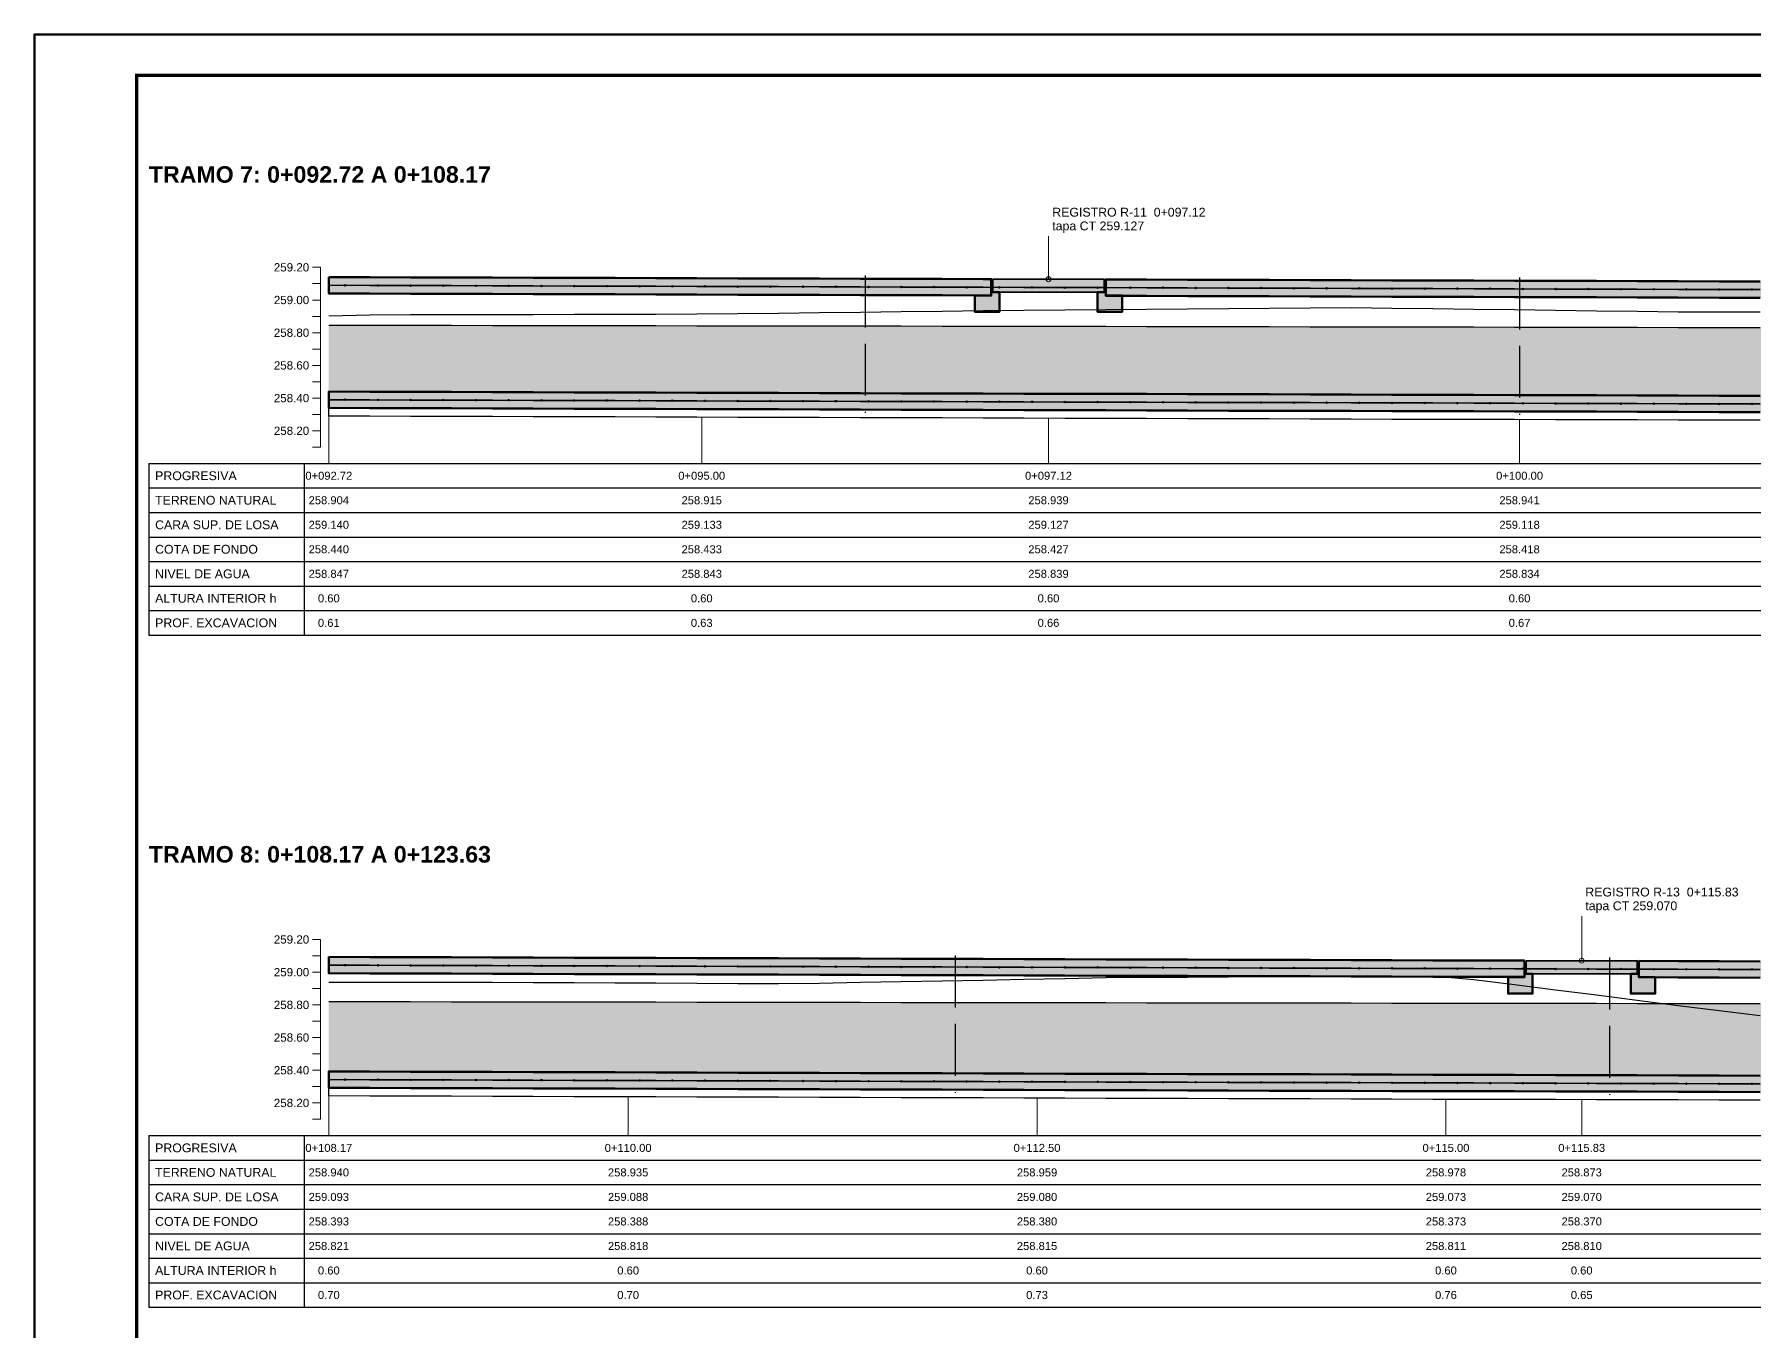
# Model space of a CAD drawing. Header units: metres. Extents: x -573 to 467, y -35 to 119.
# Drawn here: x 108.4 to 118.92, y 6.91 to 14.85 of the extents above; entities that cross this region are included whole.
import ezdxf
from ezdxf.enums import TextEntityAlignment as Align

# ---------------------------------------------------------------- set-up
doc = ezdxf.new("R2010")
doc.units = ezdxf.units.M
doc.header["$LTSCALE"] = 0.25
doc.linetypes.add('DASHED', pattern=[1.524, 1.27, -0.254])
for name, color, linetype, lineweight in [('ACERO-LONG', 5, 'CONTINUOUS', 35), ('AGUA', 150, 'DASHED', 25), ('CONCRETO', 250, 'CONTINUOUS', 50), ('GRILLA', 9, 'CONTINUOUS', 13), ('LLAMADAS', 30, 'CONTINUOUS', 18), ('MARCO', 7, 'CONTINUOUS', 50), ('REGISTRO', 32, 'CONTINUOUS', 35), ('TITULOS', 160, 'CONTINUOUS', 35)]:
    doc.layers.add(name, color=color, linetype=linetype, lineweight=lineweight)
for name, color, linetype in [('ACERO-PUNTOS', 5, 'CONTINUOUS'), ('GUITARRA', 8, 'CONTINUOUS'), ('JUNTAS', 8, 'DASHED'), ('SOLADO', 8, 'CONTINUOUS'), ('TERRENO-EXISTENTE', 8, 'DASHED'), ('TEXTOS', 7, 'CONTINUOUS')]:
    doc.layers.add(name, color=color, linetype=linetype)
for name, color, linetype, true_color in [('AGUA-RELLENO', 150, 'CONTINUOUS', 0xcde4f6), ('CONCRETO-ACHURADO', 8, 'CONTINUOUS', 0xe2e2e2), ('ISO-TAPA', 255, 'CONTINUOUS', 0xf8f4e6)]:
    doc.layers.add(name, color=color, linetype=linetype, true_color=true_color)
doc.styles.get("Standard").update_dxf_attribs({"font": 'arial.ttf'})
doc.styles.add('TITULOS', font='arialbd.ttf')

# ---------------------------------------------------------------- blocks, each defined once
blk = doc.blocks.new('ACERO-38')
at = {"layer": 'ACERO-PUNTOS'}
h = blk.add_hatch(color=5, dxfattribs=at)
h.dxf.hatch_style = 1
h.paths.add_polyline_path([(-0.00475, 0, 1), (0.00475, 0, 1)])
at = {"layer": 'ACERO-PUNTOS', "color": 5}
blk.add_circle((0, 0), 0.00475, dxfattribs=at)

msp = doc.modelspace()

# ---------------------------------------------------------------- hatches: boundary and pattern name
at = {"layer": 'AGUA-RELLENO', "true_color": 0xcde4f6}
h = msp.add_hatch(color=7, dxfattribs=at)
h.dxf.hatch_style = 1
h.paths.add_polyline_path([(110.2, 13.072), (110.45, 13.072), (110.7, 13.071), (110.95, 13.071), (111.2, 13.07), (111.45, 13.07), (111.7, 13.069), (111.95, 13.069), (112.2, 13.069), (112.45, 13.068), (112.7, 13.068), (112.95, 13.067), (113.2, 13.067), (113.45, 13.066), (113.7, 13.066), (113.95, 13.065), (114.2, 13.065), (114.45, 13.064), (114.7, 13.064), (114.95, 13.064), (115.2, 13.063), (115.45, 13.063), (115.7, 13.062), (115.95, 13.062), (116.2, 13.061), (116.45, 13.061), (116.7, 13.06), (116.95, 13.06), (117.2, 13.06), (117.45, 13.059), (117.7, 13.059), (117.95, 13.058), (118.2, 13.058), (118.45, 13.057), (118.7, 13.057), (118.95, 13.057), (119.2, 13.056), (119.45, 13.056), (119.7, 13.055), (119.95, 13.055), (120.2, 13.055), (120.45, 13.054), (120.7, 13.054), (120.95, 13.053), (121.2, 13.053), (121.45, 13.053), (121.7, 13.052), (121.95, 13.052), (122.2, 13.051), (122.45, 13.051), (122.7, 13.051), (122.95, 13.05), (123.2, 13.05), (123.45, 13.049), (123.7, 13.049), (123.95, 13.049), (124.2, 13.048), (124.45, 13.048), (124.7, 13.047), (124.95, 13.047), (125.2, 13.047), (125.45, 13.046), (125.65, 13.046), (125.65, 12.618), (125.45, 12.619), (125.2, 12.62), (124.95, 12.62), (124.7, 12.621), (124.45, 12.622), (124.2, 12.623), (123.95, 12.623), (123.7, 12.624), (123.45, 12.625), (123.2, 12.626), (122.95, 12.626), (122.7, 12.627), (122.45, 12.628), (122.2, 12.629), (121.95, 12.63), (121.7, 12.63), (121.45, 12.631), (121.2, 12.632), (120.95, 12.633), (120.7, 12.633), (120.45, 12.634), (120.2, 12.635), (119.95, 12.636), (119.7, 12.636), (119.45, 12.637), (119.2, 12.638), (118.95, 12.639), (118.7, 12.639), (118.45, 12.64), (118.2, 12.641), (117.95, 12.642), (117.7, 12.642), (117.45, 12.643), (117.2, 12.644), (116.95, 12.645), (116.7, 12.645), (116.45, 12.646), (116.2, 12.647), (115.95, 12.648), (115.7, 12.648), (115.45, 12.649), (115.2, 12.65), (114.95, 12.651), (114.7, 12.651), (114.45, 12.652), (114.2, 12.653), (113.95, 12.654), (113.7, 12.654), (113.45, 12.655), (113.2, 12.656), (112.95, 12.657), (112.7, 12.657), (112.45, 12.658), (112.2, 12.659), (111.95, 12.66), (111.7, 12.66), (111.45, 12.661), (111.2, 12.662), (110.95, 12.663), (110.7, 12.663), (110.45, 12.664), (110.2, 12.665)])
h = msp.add_hatch(color=7, dxfattribs=at)
h.dxf.hatch_style = 1
h.paths.add_polyline_path([(110.2, 8.933), (110.45, 8.933), (110.7, 8.933), (110.95, 8.932), (111.2, 8.932), (111.45, 8.932), (111.7, 8.931), (111.95, 8.931), (112.2, 8.931), (112.45, 8.93), (112.7, 8.93), (112.95, 8.929), (113.2, 8.929), (113.45, 8.929), (113.7, 8.928), (113.95, 8.928), (114.2, 8.928), (114.45, 8.927), (114.7, 8.927), (114.95, 8.927), (115.2, 8.926), (115.45, 8.926), (115.7, 8.926), (115.95, 8.925), (116.2, 8.925), (116.45, 8.925), (116.7, 8.924), (116.95, 8.924), (117.2, 8.924), (117.45, 8.923), (117.7, 8.923), (117.95, 8.923), (118.2, 8.922), (118.45, 8.922), (118.7, 8.922), (118.95, 8.921), (119.2, 8.921), (119.45, 8.921), (119.7, 8.92), (119.95, 8.92), (120.2, 8.92), (120.45, 8.919), (120.7, 8.919), (120.95, 8.919), (121.2, 8.918), (121.45, 8.918), (121.7, 8.918), (121.95, 8.917), (122.2, 8.917), (122.45, 8.917), (122.7, 8.917), (122.95, 8.916), (123.2, 8.916), (123.45, 8.916), (123.7, 8.915), (123.95, 8.915), (124.2, 8.915), (124.45, 8.914), (124.7, 8.914), (124.95, 8.914), (125.2, 8.914), (125.45, 8.913), (125.66, 8.913), (125.66, 8.459), (125.45, 8.46), (125.2, 8.461), (124.95, 8.461), (124.7, 8.462), (124.45, 8.463), (124.2, 8.464), (123.95, 8.464), (123.7, 8.465), (123.45, 8.466), (123.2, 8.467), (122.95, 8.467), (122.7, 8.468), (122.45, 8.469), (122.2, 8.47), (121.95, 8.47), (121.7, 8.471), (121.45, 8.472), (121.2, 8.473), (120.95, 8.473), (120.7, 8.474), (120.45, 8.475), (120.2, 8.476), (119.95, 8.476), (119.7, 8.477), (119.45, 8.478), (119.2, 8.479), (118.95, 8.479), (118.7, 8.48), (118.45, 8.481), (118.2, 8.482), (117.95, 8.482), (117.7, 8.483), (117.45, 8.484), (117.2, 8.485), (116.95, 8.485), (116.7, 8.486), (116.45, 8.487), (116.2, 8.488), (115.95, 8.488), (115.7, 8.489), (115.45, 8.49), (115.2, 8.491), (114.95, 8.491), (114.7, 8.492), (114.45, 8.493), (114.2, 8.494), (113.95, 8.495), (113.7, 8.495), (113.45, 8.496), (113.2, 8.497), (112.95, 8.498), (112.7, 8.498), (112.45, 8.499), (112.2, 8.5), (111.95, 8.501), (111.7, 8.501), (111.45, 8.502), (111.2, 8.503), (110.95, 8.504), (110.7, 8.504), (110.45, 8.505), (110.2, 8.506)])
at = {"layer": 'CONCRETO-ACHURADO', "true_color": 0xe2e2e2}
h = msp.add_hatch(color=7, dxfattribs=at)
h.dxf.hatch_style = 1
h.paths.add_polyline_path([(110.2, 13.365), (110.45, 13.364), (110.7, 13.363), (110.95, 13.363), (111.2, 13.362), (111.45, 13.361), (111.7, 13.36), (111.95, 13.36), (112.2, 13.359), (112.45, 13.358), (112.7, 13.357), (112.95, 13.357), (113.2, 13.356), (113.45, 13.355), (113.7, 13.354), (113.95, 13.354), (114.2, 13.353), (114.25, 13.353), (114.25, 13.253), (114.2, 13.253), (113.95, 13.254), (113.7, 13.254), (113.45, 13.255), (113.2, 13.256), (112.95, 13.257), (112.7, 13.257), (112.45, 13.258), (112.2, 13.259), (111.95, 13.26), (111.7, 13.26), (111.45, 13.261), (111.2, 13.262), (110.95, 13.263), (110.7, 13.263), (110.45, 13.264), (110.2, 13.265)])
h = msp.add_hatch(color=7, dxfattribs=at)
h.dxf.hatch_style = 1
h.paths.add_polyline_path([(114.3, 13.272), (114.25, 13.272), (114.25, 13.252), (114.15, 13.252), (114.15, 13.152), (114.3, 13.152)])
h = msp.add_hatch(color=7, dxfattribs=at)
h.dxf.hatch_style = 1
h.paths.add_polyline_path([(114.9, 13.272), (114.95, 13.272), (114.95, 13.252), (115.05, 13.252), (115.05, 13.152), (114.9, 13.152)])
h = msp.add_hatch(color=7, dxfattribs=at)
h.dxf.hatch_style = 1
h.paths.add_polyline_path([(114.95, 13.351), (115.2, 13.35), (115.45, 13.349), (115.7, 13.348), (115.95, 13.348), (116.2, 13.347), (116.45, 13.346), (116.7, 13.345), (116.95, 13.345), (117.2, 13.344), (117.45, 13.343), (117.7, 13.342), (117.95, 13.342), (118.2, 13.341), (118.45, 13.34), (118.7, 13.339), (118.95, 13.339), (119.2, 13.338), (119.45, 13.337), (119.7, 13.336), (119.95, 13.336), (120.2, 13.335), (120.45, 13.334), (120.7, 13.333), (120.95, 13.333), (121.2, 13.332), (121.45, 13.331), (121.7, 13.33), (121.95, 13.33), (122.2, 13.329), (122.45, 13.328), (122.7, 13.327), (122.95, 13.326), (123.2, 13.326), (123.45, 13.325), (123.6, 13.325), (123.6, 13.225), (123.45, 13.225), (123.2, 13.226), (122.95, 13.226), (122.7, 13.227), (122.45, 13.228), (122.2, 13.229), (121.95, 13.23), (121.7, 13.23), (121.45, 13.231), (121.2, 13.232), (120.95, 13.233), (120.7, 13.233), (120.45, 13.234), (120.2, 13.235), (119.95, 13.236), (119.7, 13.236), (119.45, 13.237), (119.2, 13.238), (118.95, 13.239), (118.7, 13.239), (118.45, 13.24), (118.2, 13.241), (117.95, 13.242), (117.7, 13.242), (117.45, 13.243), (117.2, 13.244), (116.95, 13.245), (116.7, 13.245), (116.45, 13.246), (116.2, 13.247), (115.95, 13.248), (115.7, 13.248), (115.45, 13.249), (115.2, 13.25), (114.95, 13.251)])
h = msp.add_hatch(color=7, dxfattribs=at)
h.dxf.hatch_style = 1
h.paths.add_polyline_path([(110.2, 12.665), (110.45, 12.664), (110.7, 12.663), (110.95, 12.663), (111.2, 12.662), (111.45, 12.661), (111.7, 12.66), (111.95, 12.66), (112.2, 12.659), (112.45, 12.658), (112.7, 12.657), (112.95, 12.657), (113.2, 12.656), (113.45, 12.655), (113.7, 12.654), (113.95, 12.654), (114.2, 12.653), (114.45, 12.652), (114.7, 12.651), (114.95, 12.651), (115.2, 12.65), (115.45, 12.649), (115.7, 12.648), (115.95, 12.648), (116.2, 12.647), (116.45, 12.646), (116.7, 12.645), (116.95, 12.645), (117.2, 12.644), (117.45, 12.643), (117.7, 12.642), (117.95, 12.642), (118.2, 12.641), (118.45, 12.64), (118.7, 12.639), (118.95, 12.639), (119.2, 12.638), (119.45, 12.637), (119.7, 12.636), (119.95, 12.636), (120.2, 12.635), (120.45, 12.634), (120.7, 12.633), (120.95, 12.633), (121.2, 12.632), (121.45, 12.631), (121.7, 12.63), (121.95, 12.63), (122.2, 12.629), (122.45, 12.628), (122.7, 12.627), (122.95, 12.626), (123.2, 12.626), (123.45, 12.625), (123.7, 12.624), (123.95, 12.623), (124.2, 12.623), (124.45, 12.622), (124.7, 12.621), (124.95, 12.62), (125.2, 12.62), (125.45, 12.619), (125.65, 12.618), (125.65, 12.518), (125.45, 12.519), (125.2, 12.52), (124.95, 12.52), (124.7, 12.521), (124.45, 12.522), (124.2, 12.523), (123.95, 12.523), (123.7, 12.524), (123.45, 12.525), (123.2, 12.526), (122.95, 12.526), (122.7, 12.527), (122.45, 12.528), (122.2, 12.529), (121.95, 12.53), (121.7, 12.53), (121.45, 12.531), (121.2, 12.532), (120.95, 12.533), (120.7, 12.533), (120.45, 12.534), (120.2, 12.535), (119.95, 12.536), (119.7, 12.536), (119.45, 12.537), (119.2, 12.538), (118.95, 12.539), (118.7, 12.539), (118.45, 12.54), (118.2, 12.541), (117.95, 12.542), (117.7, 12.542), (117.45, 12.543), (117.2, 12.544), (116.95, 12.545), (116.7, 12.545), (116.45, 12.546), (116.2, 12.547), (115.95, 12.548), (115.7, 12.548), (115.45, 12.549), (115.2, 12.55), (114.95, 12.551), (114.7, 12.551), (114.45, 12.552), (114.2, 12.553), (113.95, 12.554), (113.7, 12.554), (113.45, 12.555), (113.2, 12.556), (112.95, 12.557), (112.7, 12.557), (112.45, 12.558), (112.2, 12.559), (111.95, 12.56), (111.7, 12.56), (111.45, 12.561), (111.2, 12.562), (110.95, 12.563), (110.7, 12.563), (110.45, 12.564), (110.2, 12.565)])
h = msp.add_hatch(color=7, dxfattribs=at)
h.dxf.hatch_style = 1
h.paths.add_polyline_path([(110.2, 9.206), (110.45, 9.205), (110.7, 9.204), (110.95, 9.204), (111.2, 9.203), (111.45, 9.202), (111.7, 9.201), (111.95, 9.201), (112.2, 9.2), (112.45, 9.199), (112.7, 9.198), (112.95, 9.198), (113.2, 9.197), (113.45, 9.196), (113.7, 9.195), (113.95, 9.195), (114.2, 9.194), (114.45, 9.193), (114.7, 9.192), (114.95, 9.191), (115.2, 9.191), (115.45, 9.19), (115.7, 9.189), (115.95, 9.188), (116.2, 9.188), (116.45, 9.187), (116.7, 9.186), (116.95, 9.185), (117.2, 9.185), (117.45, 9.184), (117.51, 9.184), (117.51, 9.084), (117.45, 9.084), (117.2, 9.085), (116.95, 9.085), (116.7, 9.086), (116.45, 9.087), (116.2, 9.088), (115.95, 9.088), (115.7, 9.089), (115.45, 9.09), (115.2, 9.091), (114.95, 9.091), (114.7, 9.092), (114.45, 9.093), (114.2, 9.094), (113.95, 9.095), (113.7, 9.095), (113.45, 9.096), (113.2, 9.097), (112.95, 9.098), (112.7, 9.098), (112.45, 9.099), (112.2, 9.1), (111.95, 9.101), (111.7, 9.101), (111.45, 9.102), (111.2, 9.103), (110.95, 9.104), (110.7, 9.104), (110.45, 9.105), (110.2, 9.106)])
h = msp.add_hatch(color=7, dxfattribs=at)
h.dxf.hatch_style = 1
h.paths.add_polyline_path([(118.21, 9.182), (118.45, 9.181), (118.7, 9.18), (118.95, 9.179), (119.2, 9.179), (119.45, 9.178), (119.7, 9.177), (119.95, 9.176), (120.2, 9.176), (120.45, 9.175), (120.7, 9.174), (120.95, 9.173), (121.2, 9.173), (121.45, 9.172), (121.7, 9.171), (121.95, 9.17), (122.2, 9.17), (122.45, 9.169), (122.7, 9.168), (122.95, 9.167), (123.2, 9.167), (123.45, 9.166), (123.7, 9.165), (123.95, 9.164), (124.2, 9.164), (124.45, 9.163), (124.7, 9.162), (124.95, 9.161), (125.2, 9.161), (125.45, 9.16), (125.66, 9.159), (125.66, 9.059), (125.45, 9.06), (125.2, 9.061), (124.95, 9.061), (124.7, 9.062), (124.45, 9.063), (124.2, 9.064), (123.95, 9.064), (123.7, 9.065), (123.45, 9.066), (123.2, 9.067), (122.95, 9.067), (122.7, 9.068), (122.45, 9.069), (122.2, 9.07), (121.95, 9.07), (121.7, 9.071), (121.45, 9.072), (121.2, 9.073), (120.95, 9.073), (120.7, 9.074), (120.45, 9.075), (120.2, 9.076), (119.95, 9.076), (119.7, 9.077), (119.45, 9.078), (119.2, 9.079), (118.95, 9.079), (118.7, 9.08), (118.45, 9.081), (118.21, 9.082)])
h = msp.add_hatch(color=7, dxfattribs=at)
h.dxf.hatch_style = 1
h.paths.add_polyline_path([(117.56, 9.103), (117.51, 9.103), (117.51, 9.082), (117.41, 9.082), (117.41, 8.982), (117.56, 8.982)])
h = msp.add_hatch(color=7, dxfattribs=at)
h.dxf.hatch_style = 1
h.paths.add_polyline_path([(118.16, 9.103), (118.21, 9.103), (118.21, 9.082), (118.31, 9.082), (118.31, 8.982), (118.16, 8.982)])
h = msp.add_hatch(color=7, dxfattribs=at)
h.dxf.hatch_style = 1
h.paths.add_polyline_path([(110.2, 8.506), (110.45, 8.505), (110.7, 8.504), (110.95, 8.504), (111.2, 8.503), (111.45, 8.502), (111.7, 8.501), (111.95, 8.501), (112.2, 8.5), (112.45, 8.499), (112.7, 8.498), (112.95, 8.498), (113.2, 8.497), (113.45, 8.496), (113.7, 8.495), (113.95, 8.495), (114.2, 8.494), (114.45, 8.493), (114.7, 8.492), (114.95, 8.491), (115.2, 8.491), (115.45, 8.49), (115.7, 8.489), (115.95, 8.488), (116.2, 8.488), (116.45, 8.487), (116.7, 8.486), (116.95, 8.485), (117.2, 8.485), (117.45, 8.484), (117.7, 8.483), (117.95, 8.482), (118.2, 8.482), (118.45, 8.481), (118.7, 8.48), (118.95, 8.479), (119.2, 8.479), (119.45, 8.478), (119.7, 8.477), (119.95, 8.476), (120.2, 8.476), (120.45, 8.475), (120.7, 8.474), (120.95, 8.473), (121.2, 8.473), (121.45, 8.472), (121.7, 8.471), (121.95, 8.47), (122.2, 8.47), (122.45, 8.469), (122.7, 8.468), (122.95, 8.467), (123.2, 8.467), (123.45, 8.466), (123.7, 8.465), (123.95, 8.464), (124.2, 8.464), (124.45, 8.463), (124.7, 8.462), (124.95, 8.461), (125.2, 8.461), (125.45, 8.46), (125.66, 8.459), (125.66, 8.359), (125.45, 8.36), (125.2, 8.361), (124.95, 8.361), (124.7, 8.362), (124.45, 8.363), (124.2, 8.364), (123.95, 8.364), (123.7, 8.365), (123.45, 8.366), (123.2, 8.367), (122.95, 8.367), (122.7, 8.368), (122.45, 8.369), (122.2, 8.37), (121.95, 8.37), (121.7, 8.371), (121.45, 8.372), (121.2, 8.373), (120.95, 8.373), (120.7, 8.374), (120.45, 8.375), (120.2, 8.376), (119.95, 8.376), (119.7, 8.377), (119.45, 8.378), (119.2, 8.379), (118.95, 8.379), (118.7, 8.38), (118.45, 8.381), (118.2, 8.382), (117.95, 8.382), (117.7, 8.383), (117.45, 8.384), (117.2, 8.385), (116.95, 8.385), (116.7, 8.386), (116.45, 8.387), (116.2, 8.388), (115.95, 8.388), (115.7, 8.389), (115.45, 8.39), (115.2, 8.391), (114.95, 8.391), (114.7, 8.392), (114.45, 8.393), (114.2, 8.394), (113.95, 8.395), (113.7, 8.395), (113.45, 8.396), (113.2, 8.397), (112.95, 8.398), (112.7, 8.398), (112.45, 8.399), (112.2, 8.4), (111.95, 8.401), (111.7, 8.401), (111.45, 8.402), (111.2, 8.403), (110.95, 8.404), (110.7, 8.404), (110.45, 8.405), (110.2, 8.406)])
at = {"layer": 'ISO-TAPA', "true_color": 0xf8f4e6}
h = msp.add_hatch(color=7, dxfattribs=at)
h.dxf.hatch_style = 1
h.paths.add_polyline_path([(114.26, 13.352), (114.94, 13.352), (114.94, 13.272), (114.26, 13.272)])
h = msp.add_hatch(color=7, dxfattribs=at)
h.dxf.hatch_style = 1
h.paths.add_polyline_path([(117.52, 9.183), (118.2, 9.183), (118.2, 9.103), (117.52, 9.103)])

# ---------------------------------------------------------------- linework, layer by layer
at = {"layer": 'ACERO-LONG'}
for points in [[(110.2, 13.315), (110.45, 13.314), (110.7, 13.313), (110.95, 13.313), (111.2, 13.312), (111.45, 13.311), (111.7, 13.31), (111.95, 13.31), (112.2, 13.309), (112.45, 13.308), (112.7, 13.307), (112.95, 13.307), (113.2, 13.306), (113.45, 13.305), (113.7, 13.304), (113.95, 13.304), (114.2, 13.303), (114.45, 13.302), (114.7, 13.301), (114.95, 13.301), (115.2, 13.3), (115.45, 13.299), (115.7, 13.298), (115.95, 13.298), (116.2, 13.297), (116.45, 13.296), (116.7, 13.295), (116.95, 13.295), (117.2, 13.294), (117.45, 13.293), (117.7, 13.292), (117.95, 13.292), (118.2, 13.291), (118.45, 13.29), (118.7, 13.289), (118.95, 13.289)], [(110.2, 12.615), (110.45, 12.614), (110.7, 12.613), (110.95, 12.613), (111.2, 12.612), (111.45, 12.611), (111.7, 12.61), (111.95, 12.61), (112.2, 12.609), (112.45, 12.608), (112.7, 12.607), (112.95, 12.607), (113.2, 12.606), (113.45, 12.605), (113.7, 12.604), (113.95, 12.604), (114.2, 12.603), (114.45, 12.602), (114.7, 12.601), (114.95, 12.601), (115.2, 12.6), (115.45, 12.599), (115.7, 12.598), (115.95, 12.598), (116.2, 12.597), (116.45, 12.596), (116.7, 12.595), (116.95, 12.595), (117.2, 12.594), (117.45, 12.593), (117.7, 12.592), (117.95, 12.592), (118.2, 12.591), (118.45, 12.59), (118.7, 12.589), (118.95, 12.589)], [(110.2, 9.156), (110.45, 9.155), (110.7, 9.154), (110.95, 9.154), (111.2, 9.153), (111.45, 9.152), (111.7, 9.151), (111.95, 9.151), (112.2, 9.15), (112.45, 9.149), (112.7, 9.148), (112.95, 9.148), (113.2, 9.147), (113.45, 9.146), (113.7, 9.145), (113.95, 9.145), (114.2, 9.144), (114.45, 9.143), (114.7, 9.142), (114.95, 9.141), (115.2, 9.141), (115.45, 9.14), (115.7, 9.139), (115.95, 9.138), (116.2, 9.138), (116.45, 9.137), (116.7, 9.136), (116.95, 9.135), (117.2, 9.135), (117.45, 9.134), (117.7, 9.133), (117.95, 9.132), (118.2, 9.132), (118.45, 9.131), (118.7, 9.13), (118.95, 9.129)], [(110.2, 8.456), (110.45, 8.455), (110.7, 8.454), (110.95, 8.454), (111.2, 8.453), (111.45, 8.452), (111.7, 8.451), (111.95, 8.451), (112.2, 8.45), (112.45, 8.449), (112.7, 8.448), (112.95, 8.448), (113.2, 8.447), (113.45, 8.446), (113.7, 8.445), (113.95, 8.445), (114.2, 8.444), (114.45, 8.443), (114.7, 8.442), (114.95, 8.441), (115.2, 8.441), (115.45, 8.44), (115.7, 8.439), (115.95, 8.438), (116.2, 8.438), (116.45, 8.437), (116.7, 8.436), (116.95, 8.435), (117.2, 8.435), (117.45, 8.434), (117.7, 8.433), (117.95, 8.432), (118.2, 8.432), (118.45, 8.431), (118.7, 8.43), (118.95, 8.429)]]:
    msp.add_lwpolyline(points, dxfattribs=at)
at = {"layer": 'AGUA'}
for points in [[(110.2, 13.072), (110.45, 13.072), (110.7, 13.071), (110.95, 13.071), (111.2, 13.07), (111.45, 13.07), (111.7, 13.069), (111.95, 13.069), (112.2, 13.069), (112.45, 13.068), (112.7, 13.068), (112.95, 13.067), (113.2, 13.067), (113.45, 13.066), (113.7, 13.066), (113.95, 13.065), (114.2, 13.065), (114.45, 13.064), (114.7, 13.064), (114.95, 13.064), (115.2, 13.063), (115.45, 13.063), (115.7, 13.062), (115.95, 13.062), (116.2, 13.061), (116.45, 13.061), (116.7, 13.06), (116.95, 13.06), (117.2, 13.06), (117.45, 13.059), (117.7, 13.059), (117.95, 13.058), (118.2, 13.058), (118.45, 13.057), (118.7, 13.057), (118.95, 13.057)], [(110.2, 8.933), (110.45, 8.933), (110.7, 8.933), (110.95, 8.932), (111.2, 8.932), (111.45, 8.932), (111.7, 8.931), (111.95, 8.931), (112.2, 8.931), (112.45, 8.93), (112.7, 8.93), (112.95, 8.929), (113.2, 8.929), (113.45, 8.929), (113.7, 8.928), (113.95, 8.928), (114.2, 8.928), (114.45, 8.927), (114.7, 8.927), (114.95, 8.927), (115.2, 8.926), (115.45, 8.926), (115.7, 8.926), (115.95, 8.925), (116.2, 8.925), (116.45, 8.925), (116.7, 8.924), (116.95, 8.924), (117.2, 8.924), (117.45, 8.923), (117.7, 8.923), (117.95, 8.923), (118.2, 8.922), (118.45, 8.922), (118.7, 8.922), (118.95, 8.921)]]:
    msp.add_lwpolyline(points, dxfattribs=at)
at = {"layer": 'CONCRETO'}
for points in [[(110.2, 13.365), (110.45, 13.364), (110.7, 13.363), (110.95, 13.363), (111.2, 13.362), (111.45, 13.361), (111.7, 13.36), (111.95, 13.36), (112.2, 13.359), (112.45, 13.358), (112.7, 13.357), (112.95, 13.357), (113.2, 13.356), (113.45, 13.355), (113.7, 13.354), (113.95, 13.354), (114.2, 13.353), (114.25, 13.353), (114.25, 13.253), (114.2, 13.253), (113.95, 13.254), (113.7, 13.254), (113.45, 13.255), (113.2, 13.256), (112.95, 13.257), (112.7, 13.257), (112.45, 13.258), (112.2, 13.259), (111.95, 13.26), (111.7, 13.26), (111.45, 13.261), (111.2, 13.262), (110.95, 13.263), (110.7, 13.263), (110.45, 13.264), (110.2, 13.265)], [(114.3, 13.272), (114.25, 13.272), (114.25, 13.252), (114.15, 13.252), (114.15, 13.152), (114.3, 13.152)], [(114.9, 13.272), (114.95, 13.272), (114.95, 13.252), (115.05, 13.252), (115.05, 13.152), (114.9, 13.152)], [(110.2, 9.206), (110.45, 9.205), (110.7, 9.204), (110.95, 9.204), (111.2, 9.203), (111.45, 9.202), (111.7, 9.201), (111.95, 9.201), (112.2, 9.2), (112.45, 9.199), (112.7, 9.198), (112.95, 9.198), (113.2, 9.197), (113.45, 9.196), (113.7, 9.195), (113.95, 9.195), (114.2, 9.194), (114.45, 9.193), (114.7, 9.192), (114.95, 9.191), (115.2, 9.191), (115.45, 9.19), (115.7, 9.189), (115.95, 9.188), (116.2, 9.188), (116.45, 9.187), (116.7, 9.186), (116.95, 9.185), (117.2, 9.185), (117.45, 9.184), (117.51, 9.184), (117.51, 9.084), (117.45, 9.084), (117.2, 9.085), (116.95, 9.085), (116.7, 9.086), (116.45, 9.087), (116.2, 9.088), (115.95, 9.088), (115.7, 9.089), (115.45, 9.09), (115.2, 9.091), (114.95, 9.091), (114.7, 9.092), (114.45, 9.093), (114.2, 9.094), (113.95, 9.095), (113.7, 9.095), (113.45, 9.096), (113.2, 9.097), (112.95, 9.098), (112.7, 9.098), (112.45, 9.099), (112.2, 9.1), (111.95, 9.101), (111.7, 9.101), (111.45, 9.102), (111.2, 9.103), (110.95, 9.104), (110.7, 9.104), (110.45, 9.105), (110.2, 9.106)], [(117.56, 9.103), (117.51, 9.103), (117.51, 9.082), (117.41, 9.082), (117.41, 8.982), (117.56, 8.982)], [(118.16, 9.103), (118.21, 9.103), (118.21, 9.082), (118.31, 9.082), (118.31, 8.982), (118.16, 8.982)]]:
    msp.add_lwpolyline(points, close=True, dxfattribs=at)
for points in [[(118.95, 13.239), (118.7, 13.239), (118.45, 13.24), (118.2, 13.241), (117.95, 13.242), (117.7, 13.242), (117.45, 13.243), (117.2, 13.244), (116.95, 13.245), (116.7, 13.245), (116.45, 13.246), (116.2, 13.247), (115.95, 13.248), (115.7, 13.248), (115.45, 13.249), (115.2, 13.25), (114.95, 13.251), (114.95, 13.351), (115.2, 13.35), (115.45, 13.349), (115.7, 13.348), (115.95, 13.348), (116.2, 13.347), (116.45, 13.346), (116.7, 13.345), (116.95, 13.345), (117.2, 13.344), (117.45, 13.343), (117.7, 13.342), (117.95, 13.342), (118.2, 13.341), (118.45, 13.34), (118.7, 13.339), (118.95, 13.339)], [(118.95, 12.539), (118.7, 12.539), (118.45, 12.54), (118.2, 12.541), (117.95, 12.542), (117.7, 12.542), (117.45, 12.543), (117.2, 12.544), (116.95, 12.545), (116.7, 12.545), (116.45, 12.546), (116.2, 12.547), (115.95, 12.548), (115.7, 12.548), (115.45, 12.549), (115.2, 12.55), (114.95, 12.551), (114.7, 12.551), (114.45, 12.552), (114.2, 12.553), (113.95, 12.554), (113.7, 12.554), (113.45, 12.555), (113.2, 12.556), (112.95, 12.557), (112.7, 12.557), (112.45, 12.558), (112.2, 12.559), (111.95, 12.56), (111.7, 12.56), (111.45, 12.561), (111.2, 12.562), (110.95, 12.563), (110.7, 12.563), (110.45, 12.564), (110.2, 12.565), (110.2, 12.665), (110.45, 12.664), (110.7, 12.663), (110.95, 12.663), (111.2, 12.662), (111.45, 12.661), (111.7, 12.66), (111.95, 12.66), (112.2, 12.659), (112.45, 12.658), (112.7, 12.657), (112.95, 12.657), (113.2, 12.656), (113.45, 12.655), (113.7, 12.654), (113.95, 12.654), (114.2, 12.653), (114.45, 12.652), (114.7, 12.651), (114.95, 12.651), (115.2, 12.65), (115.45, 12.649), (115.7, 12.648), (115.95, 12.648), (116.2, 12.647), (116.45, 12.646), (116.7, 12.645), (116.95, 12.645), (117.2, 12.644), (117.45, 12.643), (117.7, 12.642), (117.95, 12.642), (118.2, 12.641), (118.45, 12.64), (118.7, 12.639), (118.95, 12.639)], [(118.95, 9.079), (118.7, 9.08), (118.45, 9.081), (118.21, 9.082), (118.21, 9.182), (118.45, 9.181), (118.7, 9.18), (118.95, 9.179)], [(118.95, 8.379), (118.7, 8.38), (118.45, 8.381), (118.2, 8.382), (117.95, 8.382), (117.7, 8.383), (117.45, 8.384), (117.2, 8.385), (116.95, 8.385), (116.7, 8.386), (116.45, 8.387), (116.2, 8.388), (115.95, 8.388), (115.7, 8.389), (115.45, 8.39), (115.2, 8.391), (114.95, 8.391), (114.7, 8.392), (114.45, 8.393), (114.2, 8.394), (113.95, 8.395), (113.7, 8.395), (113.45, 8.396), (113.2, 8.397), (112.95, 8.398), (112.7, 8.398), (112.45, 8.399), (112.2, 8.4), (111.95, 8.401), (111.7, 8.401), (111.45, 8.402), (111.2, 8.403), (110.95, 8.404), (110.7, 8.404), (110.45, 8.405), (110.2, 8.406), (110.2, 8.506), (110.45, 8.505), (110.7, 8.504), (110.95, 8.504), (111.2, 8.503), (111.45, 8.502), (111.7, 8.501), (111.95, 8.501), (112.2, 8.5), (112.45, 8.499), (112.7, 8.498), (112.95, 8.498), (113.2, 8.497), (113.45, 8.496), (113.7, 8.495), (113.95, 8.495), (114.2, 8.494), (114.45, 8.493), (114.7, 8.492), (114.95, 8.491), (115.2, 8.491), (115.45, 8.49), (115.7, 8.489), (115.95, 8.488), (116.2, 8.488), (116.45, 8.487), (116.7, 8.486), (116.95, 8.485), (117.2, 8.485), (117.45, 8.484), (117.7, 8.483), (117.95, 8.482), (118.2, 8.482), (118.45, 8.481), (118.7, 8.48), (118.95, 8.479)]]:
    msp.add_lwpolyline(points, dxfattribs=at)
at = {"layer": 'GRILLA'}
for p, q in [((110.1, 13.425), (110.15, 13.425)), ((110.15, 12.325), (110.15, 13.425)), ((110.1, 13.325), (110.15, 13.325)), ((110.1, 13.225), (110.15, 13.225)), ((110.1, 13.125), (110.15, 13.125)), ((110.1, 13.025), (110.15, 13.025)), ((110.1, 12.925), (110.15, 12.925)), ((110.1, 12.825), (110.15, 12.825)), ((110.1, 12.725), (110.15, 12.725)), ((110.1, 12.625), (110.15, 12.625)), ((110.1, 12.525), (110.15, 12.525)), ((110.1, 12.425), (110.15, 12.425)), ((110.2, 12.225), (110.2, 12.515)), ((112.48, 12.225), (112.48, 12.508)), ((114.6, 12.225), (114.6, 12.502)), ((117.48, 12.225), (117.48, 12.493)), ((110.1, 12.325), (110.15, 12.325)), ((110.1, 9.313), (110.15, 9.313)), ((110.15, 8.213), (110.15, 9.313)), ((110.1, 9.213), (110.15, 9.213)), ((110.1, 9.113), (110.15, 9.113)), ((110.1, 9.013), (110.15, 9.013)), ((110.1, 8.913), (110.15, 8.913)), ((110.1, 8.813), (110.15, 8.813)), ((110.1, 8.713), (110.15, 8.713)), ((110.1, 8.613), (110.15, 8.613)), ((110.1, 8.513), (110.15, 8.513)), ((110.1, 8.413), (110.15, 8.413)), ((110.1, 8.313), (110.15, 8.313)), ((110.2, 8.113), (110.2, 8.356)), ((112.03, 8.113), (112.03, 8.35)), ((114.53, 8.113), (114.53, 8.343)), ((117.03, 8.113), (117.03, 8.335)), ((117.86, 8.113), (117.86, 8.333)), ((110.1, 8.213), (110.15, 8.213))]:
    msp.add_line(p, q, dxfattribs=at)
at = {"layer": 'GUITARRA'}
for p, q in [((109.1, 12.225), (125.65, 12.225)), ((109.1, 12.225), (109.1, 11.175)), ((110.05, 12.225), (110.05, 11.175)), ((109.1, 12.075), (125.65, 12.075)), ((109.1, 11.925), (125.65, 11.925)), ((109.1, 11.775), (125.65, 11.775)), ((109.1, 11.625), (125.65, 11.625)), ((109.1, 11.475), (125.65, 11.475)), ((109.1, 11.325), (125.65, 11.325)), ((109.1, 11.175), (125.65, 11.175)), ((109.1, 8.113), (125.66, 8.113)), ((109.1, 8.113), (109.1, 7.063)), ((110.05, 8.113), (110.05, 7.063)), ((109.1, 7.963), (125.66, 7.963)), ((109.1, 7.813), (125.66, 7.813)), ((109.1, 7.663), (125.66, 7.663)), ((109.1, 7.513), (125.66, 7.513)), ((109.1, 7.363), (125.66, 7.363)), ((109.1, 7.213), (125.66, 7.213)), ((109.1, 7.063), (125.66, 7.063))]:
    msp.add_line(p, q, dxfattribs=at)
at = {"layer": 'JUNTAS'}
for p, q in [((113.48, 13.375), (113.48, 12.535)), ((117.48, 13.363), (117.48, 12.523)), ((114.03, 9.214), (114.03, 8.374)), ((118.03, 9.202), (118.03, 8.362))]:
    msp.add_line(p, q, dxfattribs=at)
at = {"layer": 'LLAMADAS'}
for p, q in [((114.6, 13.352), (114.6, 13.615)), ((117.86, 9.183), (117.86, 9.456))]:
    msp.add_line(p, q, dxfattribs=at)
for centre in [(114.6, 13.352), (117.86, 9.183)]:
    msp.add_circle(centre, 0.015, dxfattribs=at)
at = {"layer": 'MARCO'}
msp.add_lwpolyline([(108.4, 0), (129.425, 0), (129.425, 14.85), (108.4, 14.85)], close=True, dxfattribs=at)
at = {"layer": 'MARCO', "const_width": 0.02}
msp.add_lwpolyline([(109.025, 0.25), (129.175, 0.25), (129.175, 14.6), (109.025, 14.6)], close=True, dxfattribs=at)
at = {"layer": 'REGISTRO'}
for points in [[(114.26, 13.352), (114.94, 13.352), (114.94, 13.272), (114.26, 13.272)], [(117.52, 9.183), (118.2, 9.183), (118.2, 9.103), (117.52, 9.103)]]:
    msp.add_lwpolyline(points, close=True, dxfattribs=at)
at = {"layer": 'SOLADO'}
for points in [[(118.95, 12.489), (118.7, 12.489), (118.45, 12.49), (118.2, 12.491), (117.95, 12.492), (117.7, 12.492), (117.45, 12.493), (117.2, 12.494), (116.95, 12.495), (116.7, 12.495), (116.45, 12.496), (116.2, 12.497), (115.95, 12.498), (115.7, 12.498), (115.45, 12.499), (115.2, 12.5), (114.95, 12.501), (114.7, 12.501), (114.45, 12.502), (114.2, 12.503), (113.95, 12.504), (113.7, 12.504), (113.45, 12.505), (113.2, 12.506), (112.95, 12.507), (112.7, 12.507), (112.45, 12.508), (112.2, 12.509), (111.95, 12.51), (111.7, 12.51), (111.45, 12.511), (111.2, 12.512), (110.95, 12.513), (110.7, 12.513), (110.45, 12.514), (110.2, 12.515), (110.2, 12.565), (110.45, 12.564), (110.7, 12.563), (110.95, 12.563), (111.2, 12.562), (111.45, 12.561), (111.7, 12.56), (111.95, 12.56), (112.2, 12.559), (112.45, 12.558), (112.7, 12.557), (112.95, 12.557), (113.2, 12.556), (113.45, 12.555), (113.7, 12.554), (113.95, 12.554), (114.2, 12.553), (114.45, 12.552), (114.7, 12.551), (114.95, 12.551), (115.2, 12.55), (115.45, 12.549), (115.7, 12.548), (115.95, 12.548), (116.2, 12.547), (116.45, 12.546), (116.7, 12.545), (116.95, 12.545), (117.2, 12.544), (117.45, 12.543), (117.7, 12.542), (117.95, 12.542), (118.2, 12.541), (118.45, 12.54), (118.7, 12.539), (118.95, 12.539)], [(118.95, 8.329), (118.7, 8.33), (118.45, 8.331), (118.2, 8.332), (117.95, 8.332), (117.7, 8.333), (117.45, 8.334), (117.2, 8.335), (116.95, 8.335), (116.7, 8.336), (116.45, 8.337), (116.2, 8.338), (115.95, 8.338), (115.7, 8.339), (115.45, 8.34), (115.2, 8.341), (114.95, 8.341), (114.7, 8.342), (114.45, 8.343), (114.2, 8.344), (113.95, 8.345), (113.7, 8.345), (113.45, 8.346), (113.2, 8.347), (112.95, 8.348), (112.7, 8.348), (112.45, 8.349), (112.2, 8.35), (111.95, 8.351), (111.7, 8.351), (111.45, 8.352), (111.2, 8.353), (110.95, 8.354), (110.7, 8.354), (110.45, 8.355), (110.2, 8.356), (110.2, 8.406), (110.45, 8.405), (110.7, 8.404), (110.95, 8.404), (111.2, 8.403), (111.45, 8.402), (111.7, 8.401), (111.95, 8.401), (112.2, 8.4), (112.45, 8.399), (112.7, 8.398), (112.95, 8.398), (113.2, 8.397), (113.45, 8.396), (113.7, 8.395), (113.95, 8.395), (114.2, 8.394), (114.45, 8.393), (114.7, 8.392), (114.95, 8.391), (115.2, 8.391), (115.45, 8.39), (115.7, 8.389), (115.95, 8.388), (116.2, 8.388), (116.45, 8.387), (116.7, 8.386), (116.95, 8.385), (117.2, 8.385), (117.45, 8.384), (117.7, 8.383), (117.95, 8.382), (118.2, 8.382), (118.45, 8.381), (118.7, 8.38), (118.95, 8.379)]]:
    msp.add_lwpolyline(points, dxfattribs=at)
at = {"layer": 'TERRENO-EXISTENTE'}
for points in [[(110.2, 13.129), (110.45, 13.134), (110.7, 13.136), (110.95, 13.136), (111.2, 13.137), (111.45, 13.137), (111.7, 13.138), (111.95, 13.139), (112.2, 13.139), (112.45, 13.14), (112.7, 13.143), (112.95, 13.145), (113.2, 13.148), (113.45, 13.151), (113.7, 13.154), (113.95, 13.157), (114.2, 13.16), (114.45, 13.163), (114.7, 13.165), (114.95, 13.167), (115.2, 13.169), (115.45, 13.171), (115.7, 13.173), (115.95, 13.175), (116.2, 13.177), (116.45, 13.179), (116.7, 13.176), (116.95, 13.173), (117.2, 13.169), (117.45, 13.166), (117.7, 13.163), (117.95, 13.159), (118.2, 13.156), (118.45, 13.152), (118.7, 13.152), (118.95, 13.153)], [(110.2, 9.052), (110.45, 9.052), (110.7, 9.052), (110.95, 9.052), (111.2, 9.052), (111.45, 9.05), (111.7, 9.049), (111.95, 9.048), (112.2, 9.047), (112.45, 9.045), (112.7, 9.044), (112.95, 9.043), (113.2, 9.046), (113.45, 9.051), (113.7, 9.056), (113.95, 9.06), (114.2, 9.065), (114.45, 9.07), (114.7, 9.075), (114.95, 9.08), (115.2, 9.082), (115.45, 9.083), (115.7, 9.085), (115.95, 9.086), (116.2, 9.087), (116.45, 9.088), (116.7, 9.089), (116.95, 9.09), (117.2, 9.069), (117.45, 9.037), (117.7, 9.005), (117.95, 8.974), (118.2, 8.942), (118.45, 8.91), (118.7, 8.878), (118.95, 8.847)]]:
    msp.add_lwpolyline(points, dxfattribs=at)

# ---------------------------------------------------------------- block references
for p in [(110.3, 13.315), (110.5, 13.314), (110.7, 13.313), (110.9, 13.313), (111.1, 13.312), (111.3, 13.312), (111.5, 13.311), (111.7, 13.31), (111.9, 13.31), (112.1, 13.309), (112.3, 13.309), (112.5, 13.308), (112.7, 13.307), (112.9, 13.307), (113.1, 13.306), (113.3, 13.306), (113.5, 13.305), (113.7, 13.304), (113.9, 13.304), (114.1, 13.303), (114.3, 13.303), (114.5, 13.302), (114.7, 13.301), (114.9, 13.301), (115.1, 13.3), (115.3, 13.3), (115.5, 13.299), (115.7, 13.298), (115.9, 13.298), (116.1, 13.297), (116.3, 13.297), (116.5, 13.296), (116.7, 13.295), (116.9, 13.295), (117.1, 13.294), (117.3, 13.294), (117.5, 13.293), (117.7, 13.292), (117.9, 13.292), (118.1, 13.291), (118.3, 13.291), (118.5, 13.29), (118.7, 13.289), (118.9, 13.289), (110.3, 12.615), (110.5, 12.614), (110.7, 12.613), (110.9, 12.613), (111.1, 12.612), (111.3, 12.612), (111.5, 12.611), (111.7, 12.61), (111.9, 12.61), (112.1, 12.609), (112.3, 12.609), (112.5, 12.608), (112.7, 12.607), (112.9, 12.607), (113.1, 12.606), (113.3, 12.606), (113.5, 12.605), (113.7, 12.604), (113.9, 12.604), (114.1, 12.603), (114.3, 12.603), (114.5, 12.602), (114.7, 12.601), (114.9, 12.601), (115.1, 12.6), (115.3, 12.6), (115.5, 12.599), (115.7, 12.598), (115.9, 12.598), (116.1, 12.597), (116.3, 12.597), (116.5, 12.596), (116.7, 12.595), (116.9, 12.595), (117.1, 12.594), (117.3, 12.594), (117.5, 12.593), (117.7, 12.592), (117.9, 12.592), (118.1, 12.591), (118.3, 12.591), (118.5, 12.59), (118.7, 12.589), (118.9, 12.589), (110.3, 9.156), (110.5, 9.155), (110.7, 9.154), (110.9, 9.154), (111.1, 9.153), (111.3, 9.153), (111.5, 9.152), (111.7, 9.151), (111.9, 9.151), (112.1, 9.15), (112.3, 9.15), (112.5, 9.149), (112.7, 9.148), (112.9, 9.148), (113.1, 9.147), (113.3, 9.146), (113.5, 9.146), (113.7, 9.145), (113.9, 9.145), (114.1, 9.144), (114.3, 9.143), (114.5, 9.143), (114.7, 9.142), (114.9, 9.142), (115.1, 9.141), (115.3, 9.14), (115.5, 9.14), (115.7, 9.139), (115.9, 9.139), (116.1, 9.138), (116.3, 9.137), (116.5, 9.137), (116.7, 9.136), (116.9, 9.136), (117.1, 9.135), (117.3, 9.134), (117.5, 9.134), (117.7, 9.133), (117.9, 9.133), (118.1, 9.132), (118.3, 9.131), (118.5, 9.131), (118.7, 9.13), (118.9, 9.13), (110.3, 8.456), (110.5, 8.455), (110.7, 8.454), (110.9, 8.454), (111.1, 8.453), (111.3, 8.453), (111.5, 8.452), (111.7, 8.451), (111.9, 8.451), (112.1, 8.45), (112.3, 8.45), (112.5, 8.449), (112.7, 8.448), (112.9, 8.448), (113.1, 8.447), (113.3, 8.446), (113.5, 8.446), (113.7, 8.445), (113.9, 8.445), (114.1, 8.444), (114.3, 8.443), (114.5, 8.443), (114.7, 8.442), (114.9, 8.442), (115.1, 8.441), (115.3, 8.44), (115.5, 8.44), (115.7, 8.439), (115.9, 8.439), (116.1, 8.438), (116.3, 8.437), (116.5, 8.437), (116.7, 8.436), (116.9, 8.436), (117.1, 8.435), (117.3, 8.434), (117.5, 8.434), (117.7, 8.433), (117.9, 8.433), (118.1, 8.432), (118.3, 8.431), (118.5, 8.431), (118.7, 8.43), (118.9, 8.43)]:
    msp.add_blockref('ACERO-38', p)

# ---------------------------------------------------------------- texts
at = {"layer": 'TEXTOS', "color": 7}
for s, p in [('REGISTRO R-11  0+097.12', (114.623, 13.719)), ('tapa CT 259.127', (114.623, 13.635)), ('REGISTRO R-13  0+115.83', (117.882, 9.56)), ('tapa CT 259.070', (117.882, 9.476))]:
    msp.add_text(s, height=0.054, dxfattribs=at).set_placement(p, align=Align.BOTTOM_LEFT)
at = {"layer": 'TEXTOS'}
for s, p in [('259.20', (110.08, 13.425)), ('259.00', (110.08, 13.225)), ('258.80', (110.08, 13.025)), ('258.60', (110.08, 12.825)), ('258.40', (110.08, 12.625)), ('258.20', (110.08, 12.425)), ('259.20', (110.08, 9.313)), ('259.00', (110.08, 9.113)), ('258.80', (110.08, 8.913)), ('258.60', (110.08, 8.713)), ('258.40', (110.08, 8.513)), ('258.20', (110.08, 8.313))]:
    msp.add_text(s, height=0.0506, dxfattribs=at).set_placement(p, align=Align.MIDDLE_RIGHT)
for s, p in [('PROGRESIVA', (109.138, 12.15)), ('TERRENO NATURAL', (109.138, 12)), ('CARA SUP. DE LOSA', (109.138, 11.85)), ('COTA DE FONDO', (109.138, 11.7)), ('NIVEL DE AGUA', (109.138, 11.55)), ('ALTURA INTERIOR h', (109.138, 11.4)), ('PROF. EXCAVACION', (109.138, 11.25)), ('PROGRESIVA', (109.138, 8.038)), ('TERRENO NATURAL', (109.138, 7.888)), ('CARA SUP. DE LOSA', (109.138, 7.738)), ('COTA DE FONDO', (109.138, 7.588)), ('NIVEL DE AGUA', (109.138, 7.438)), ('ALTURA INTERIOR h', (109.138, 7.288)), ('PROF. EXCAVACION', (109.138, 7.138))]:
    msp.add_text(s, height=0.054, dxfattribs=at).set_placement(p, align=Align.MIDDLE_LEFT)
for s, p in [('0+092.72', (110.2, 12.15)), ('0+095.00', (112.48, 12.15)), ('0+097.12', (114.6, 12.15)), ('0+100.00', (117.48, 12.15)), ('258.904', (110.2, 12)), ('258.915', (112.48, 12)), ('258.939', (114.6, 12)), ('258.941', (117.48, 12)), ('259.140', (110.2, 11.85)), ('259.133', (112.48, 11.85)), ('259.127', (114.6, 11.85)), ('259.118', (117.48, 11.85)), ('258.440', (110.2, 11.7)), ('258.433', (112.48, 11.7)), ('258.427', (114.6, 11.7)), ('258.418', (117.48, 11.7)), ('258.847', (110.2, 11.55)), ('258.843', (112.48, 11.55)), ('258.839', (114.6, 11.55)), ('258.834', (117.48, 11.55)), ('0.60', (110.2, 11.4)), ('0.60', (112.48, 11.4)), ('0.60', (114.6, 11.4)), ('0.60', (117.48, 11.4)), ('0.61', (110.2, 11.25)), ('0.63', (112.48, 11.25)), ('0.66', (114.6, 11.25)), ('0.67', (117.48, 11.25)), ('0+108.17', (110.2, 8.038)), ('0+110.00', (112.03, 8.038)), ('0+112.50', (114.53, 8.038)), ('0+115.00', (117.03, 8.038)), ('0+115.83', (117.86, 8.038)), ('258.940', (110.2, 7.888)), ('258.935', (112.03, 7.888)), ('258.959', (114.53, 7.888)), ('258.978', (117.03, 7.888)), ('258.873', (117.86, 7.888)), ('259.093', (110.2, 7.738)), ('259.088', (112.03, 7.738)), ('259.080', (114.53, 7.738)), ('259.073', (117.03, 7.738)), ('259.070', (117.86, 7.738)), ('258.393', (110.2, 7.588)), ('258.388', (112.03, 7.588)), ('258.380', (114.53, 7.588)), ('258.373', (117.03, 7.588)), ('258.370', (117.86, 7.588)), ('258.821', (110.2, 7.438)), ('258.818', (112.03, 7.438)), ('258.815', (114.53, 7.438)), ('258.811', (117.03, 7.438)), ('258.810', (117.86, 7.438)), ('0.60', (110.2, 7.288)), ('0.60', (112.03, 7.288)), ('0.60', (114.53, 7.288)), ('0.60', (117.03, 7.288)), ('0.60', (117.86, 7.288)), ('0.70', (110.2, 7.138)), ('0.70', (112.03, 7.138)), ('0.73', (114.53, 7.138)), ('0.76', (117.03, 7.138)), ('0.65', (117.86, 7.138))]:
    msp.add_text(s, height=0.0489, dxfattribs=at).set_placement(p, align=Align.MIDDLE_CENTER)
at = {"layer": 'TITULOS', "style": 'TITULOS'}
for s, p in [('TRAMO 7: 0+092.72 A 0+108.17', (109.1, 13.912)), ('TRAMO 8: 0+108.17 A 0+123.63', (109.1, 9.753))]:
    msp.add_text(s, height=0.10125, dxfattribs=at).set_placement(p, align=Align.BOTTOM_LEFT)

doc.saveas('drawing.dxf')
